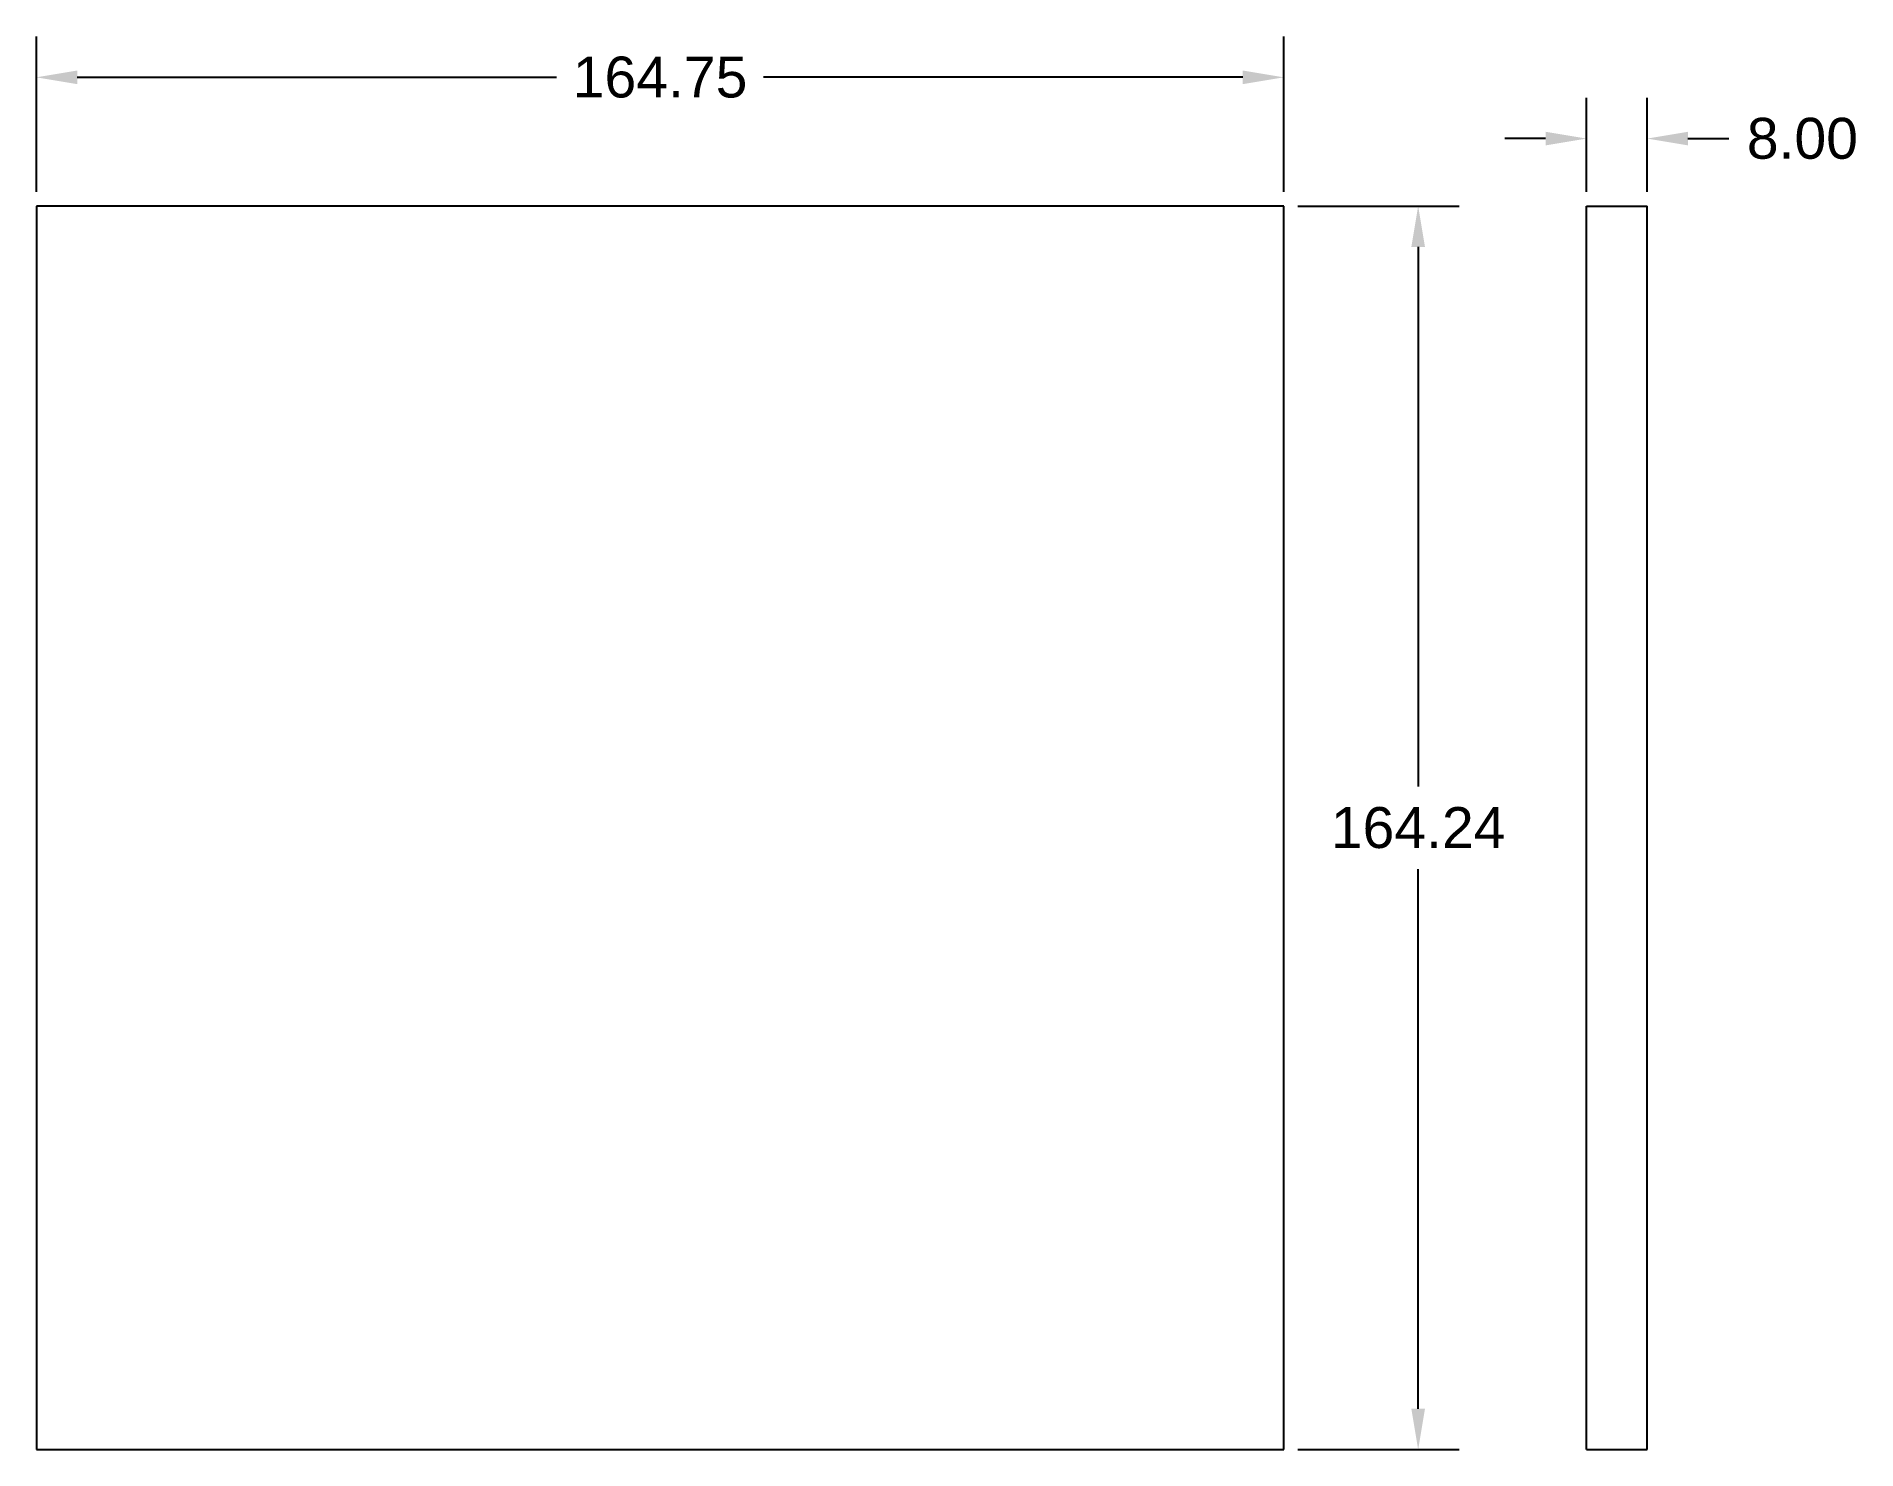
# Model space of a CAD drawing. Header units: millimetres. Extents: x 41 to 281, y 18 to 205.
import ezdxf

# ---------------------------------------------------------------- set-up
doc = ezdxf.new("R2010")
doc.units = ezdxf.units.MM
doc.header["$MEASUREMENT"] = 0
doc.layers.add('Dim', color=1, linetype='Continuous')
doc.layers.add('Wood', color=7, linetype='Continuous')
doc.styles.get("Standard").update_dxf_attribs({"font": 'arial.ttf'})
doc.dimstyles.new('Copy of Standard', dxfattribs={"dimscale": 30, "dimtxt": 0.18, "dimasz": 0.18, "dimexe": 0.18, "dimexo": 0.0625, "dimgap": 0.09, "dimtad": 0, "dimtih": 1, "dimtoh": 1, "dimzin": 0, "dimdsep": 46, "dimtxsty": 'Standard', "dimcen": 0.09, "dimadec": 0, "dimazin": 0, "dimtfac": 1, "dimtofl": 0, "dimtmove": 0, "dimatfit": 3, "dimfxl": 1, "dimtolj": 1, "dimtzin": 0, "dimarcsym": 0})

# ---------------------------------------------------------------- blocks, each defined once
blk = doc.blocks.new('*D1')
at = {"layer": 'Defpoints', "color": 0, "transparency": 16777216}
for p in [(205.68, 182.21), (205.68, 17.97), (223.44, 17.97)]:
    blk.add_point(p, dxfattribs=at)
at = {"layer": 'Dim', "color": 0, "lineweight": -2, "transparency": 16777216}
for p, q in [((207.56, 182.21), (228.84, 182.21)), ((223.44, 176.81), (223.44, 105.55)), ((223.44, 23.37), (223.44, 94.64)), ((207.56, 17.97), (228.84, 17.97))]:
    blk.add_line(p, q, dxfattribs=at)
at = {"layer": 'Dim', "color": 0, "transparency": 16777216}
for points in [[(222.54, 176.81), (224.34, 176.81), (223.44, 182.21)], [(222.54, 23.37), (224.34, 23.37), (223.44, 17.97)]]:
    blk.add_solid(points, dxfattribs=at)
at = {"layer": 'Dim', "color": 0, "transparency": 16777216, "insert": (223.44, 100.09), "char_height": 5.4, "attachment_point": 5}
blk.add_mtext('\\A1;164.24', dxfattribs=at)
blk = doc.blocks.new('*D2')
at = {"layer": 'Defpoints', "color": 0, "transparency": 16777216}
for p in [(253.68, 191.12), (245.68, 182.21), (253.68, 182.21)]:
    blk.add_point(p, dxfattribs=at)
at = {"layer": 'Dim', "color": 0, "lineweight": -2, "transparency": 16777216}
for p, q in [((245.68, 184.09), (245.68, 196.52)), ((253.68, 184.09), (253.68, 196.52)), ((240.28, 191.12), (234.88, 191.12)), ((259.08, 191.12), (264.48, 191.12))]:
    blk.add_line(p, q, dxfattribs=at)
at = {"layer": 'Dim', "color": 0, "transparency": 16777216}
for points in [[(240.28, 192.02), (240.28, 190.22), (245.68, 191.12)], [(259.08, 192.02), (259.08, 190.22), (253.68, 191.12)]]:
    blk.add_solid(points, dxfattribs=at)
at = {"layer": 'Dim', "color": 0, "transparency": 16777216, "insert": (274.19, 191.12), "char_height": 5.4, "attachment_point": 5}
blk.add_mtext('\\A1;8.00', dxfattribs=at)
blk = doc.blocks.new('*D3')
at = {"layer": 'Defpoints', "color": 0, "transparency": 16777216}
for p in [(205.68, 199.21), (40.93, 182.21), (205.68, 182.21)]:
    blk.add_point(p, dxfattribs=at)
at = {"layer": 'Dim', "color": 0, "lineweight": -2, "transparency": 16777216}
for p, q in [((40.93, 184.09), (40.93, 204.61)), ((205.68, 184.09), (205.68, 204.61)), ((46.33, 199.21), (109.63, 199.21)), ((200.28, 199.21), (136.98, 199.21))]:
    blk.add_line(p, q, dxfattribs=at)
at = {"layer": 'Dim', "color": 0, "transparency": 16777216}
for points in [[(46.33, 200.11), (46.33, 198.31), (40.93, 199.21)], [(200.28, 200.11), (200.28, 198.31), (205.68, 199.21)]]:
    blk.add_solid(points, dxfattribs=at)
at = {"layer": 'Dim', "color": 0, "transparency": 16777216, "insert": (123.31, 199.21), "char_height": 5.4, "attachment_point": 5}
blk.add_mtext('\\A1;164.75', dxfattribs=at)

msp = doc.modelspace()

# ---------------------------------------------------------------- linework, layer by layer
for p, q in [((245.684, 182.214), (253.684, 182.214)), ((245.684, 17.972), (253.684, 17.972))]:
    msp.add_line(p, q)
at = {"layer": 'Wood'}
for p, q in [((40.934, 182.214), (40.934, 17.972)), ((205.684, 182.214), (40.934, 182.214)), ((205.684, 17.972), (205.684, 182.214)), ((245.684, 17.972), (245.684, 182.214)), ((253.684, 17.972), (253.684, 182.214)), ((40.934, 17.972), (205.684, 17.972))]:
    msp.add_line(p, q, dxfattribs=at)

# ---------------------------------------------------------------- dimensions: what is measured, and where the dimension line sits
at = {"layer": 'Dim'}
for base, p1, p2, picture, middle in [((205.684, 199.214), (40.934, 182.214), (205.684, 182.214), '*D3', (123.309, 199.214)), ((253.684, 191.118), (245.684, 182.214), (253.684, 182.214), '*D2', (274.192, 191.118))]:
    dim = msp.add_linear_dim(base=base, p1=p1, p2=p2, dimstyle='Copy of Standard', dxfattribs=at)
    dim.commit()
    dim.dimension.update_dxf_attribs({"geometry": picture, "text_midpoint": middle})
dim = msp.add_linear_dim(base=(223.443, 17.972), p1=(205.684, 182.214), p2=(205.684, 17.972), angle=90, dimstyle='Copy of Standard', dxfattribs=at)
dim.commit()
dim.dimension.update_dxf_attribs({"geometry": '*D1', "text_midpoint": (223.443, 100.093)})

doc.saveas('drawing.dxf')
